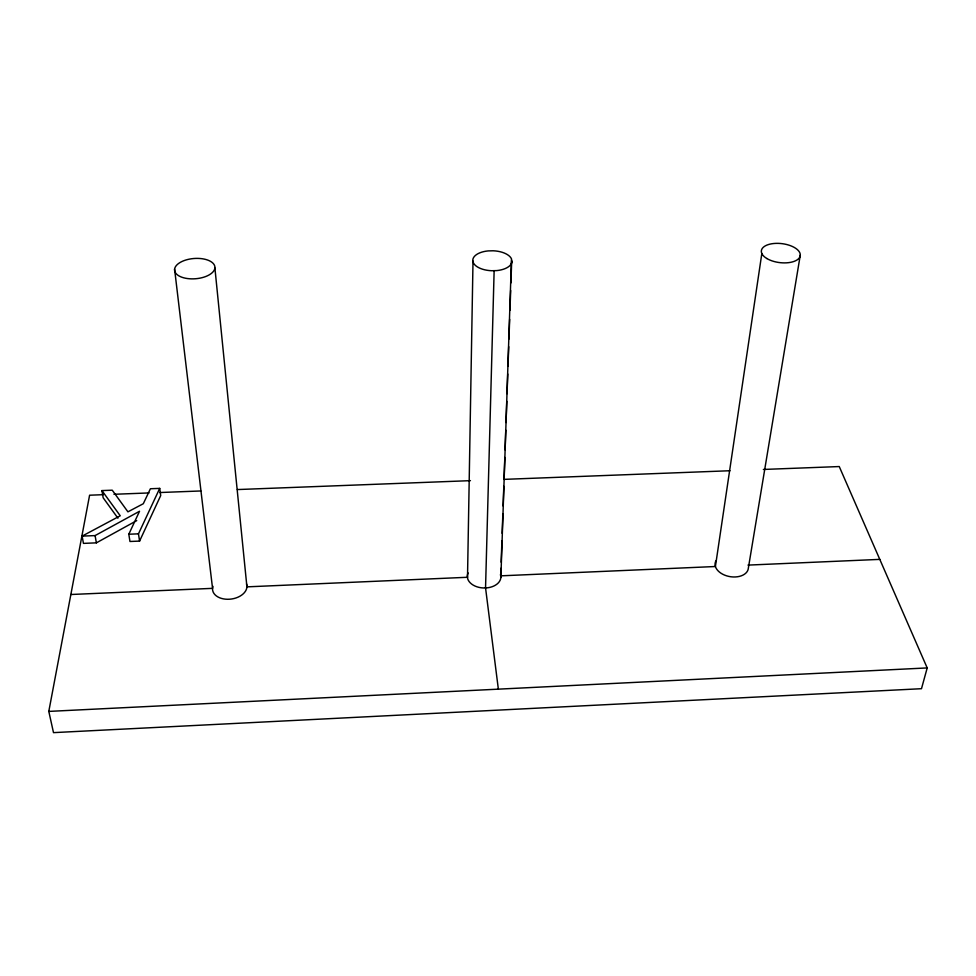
<?xml version="1.0" encoding="UTF-8"?>
<svg xmlns="http://www.w3.org/2000/svg" width="976" height="976" viewBox="0 0 976 976"><rect width="100%" height="100%" fill="white"/><g stroke="black" fill="none" stroke-linecap="round" stroke-linejoin="round"><path stroke-width="1.46" d="M473.006 261.165L467.516 577.28L246.928 586.857L214.903 267.997A20.252 10.163 -4.5 0 0 185.586 260.092A20.252 10.163 -4.5 0 0 183.708 277.806A20.252 10.163 -4.5 0 0 214.903 267.997M494.137 270.669L485.548 587.869L498.358 689.154M500.944 568.252L500.688 575.84L715.408 566.519L761.829 253.528M501.164 562.188L501.908 540.936M502.164 533.347L502.86 513.62M503.128 506.019L503.811 486.292M504.08 478.704L504.824 457.451M505.092 449.863L505.775 430.135M506.044 422.547L506.788 401.295M507.056 393.706L507.74 373.979M508.008 366.39L508.703 346.663M508.96 339.062L509.655 319.335M509.972 310.234L510.668 290.494M510.924 282.906L511.729 260.141M468.138 572.924A16.799 11.322 1.5 0 0 467.345 575.816L467.687 578.78A16.799 11.322 1.5 0 0 483.352 587.967L487.756 587.772A16.799 11.322 1.5 0 0 500.883 577.304L511.473 258.835A19.618 10.004 1.5 0 0 493.161 250.783L488.122 250.917A19.618 10.004 1.5 0 0 472.799 259.872L473.214 262.483A19.618 10.004 1.5 0 0 491.587 270.73L496.735 270.596A19.618 10.004 1.5 0 0 511.985 261.434M800.283 255.078L748.372 567.995A16.812 10.87 9.8 0 1 728.767 576.401A16.812 10.87 9.8 0 1 715.884 560.919M763.366 469.456L839.25 466.552L927.2 667.926L921.49 688.702L53.497 732.634L48.8 711.406L89.597 495.21L103.31 494.686M136.725 520.623L96.368 542.851L83.448 543.388L82.106 536.117L95.087 535.592L139.531 511.265L128.808 534.226L129.967 541.485L139.58 541.094L160.711 495.552L159.71 488.39L150.414 488.744L143.301 503.726L127.929 511.839L112.252 490.196L101.931 490.586L103.151 497.76L117.937 518.195M139.58 541.094L138.47 533.835L159.71 488.39M82.106 536.117L120.243 515.779L101.931 490.586M48.8 711.406L927.2 667.926M70.858 594.506L212.548 588.357L174.582 269.059M747.982 565.104L879.791 559.382M128.808 534.226L138.47 533.835M113.972 494.283L149.011 492.941M159.674 492.538L200.8 490.965M237.363 489.562L470.444 480.656M503.836 479.375L729.975 470.737M95.087 535.592L96.368 542.851M500.468 574.364L500.883 577.304M246.513 583.904A17.287 11.456 -7.6 0 1 229.677 599.215A17.287 11.456 -7.6 0 1 212.975 586.332M766.843 258.518A19.593 9.553 7 0 0 799.551 257.493A19.593 9.553 7 0 0 776.018 243.366A19.593 9.553 7 0 0 766.843 258.518"/></g></svg>
